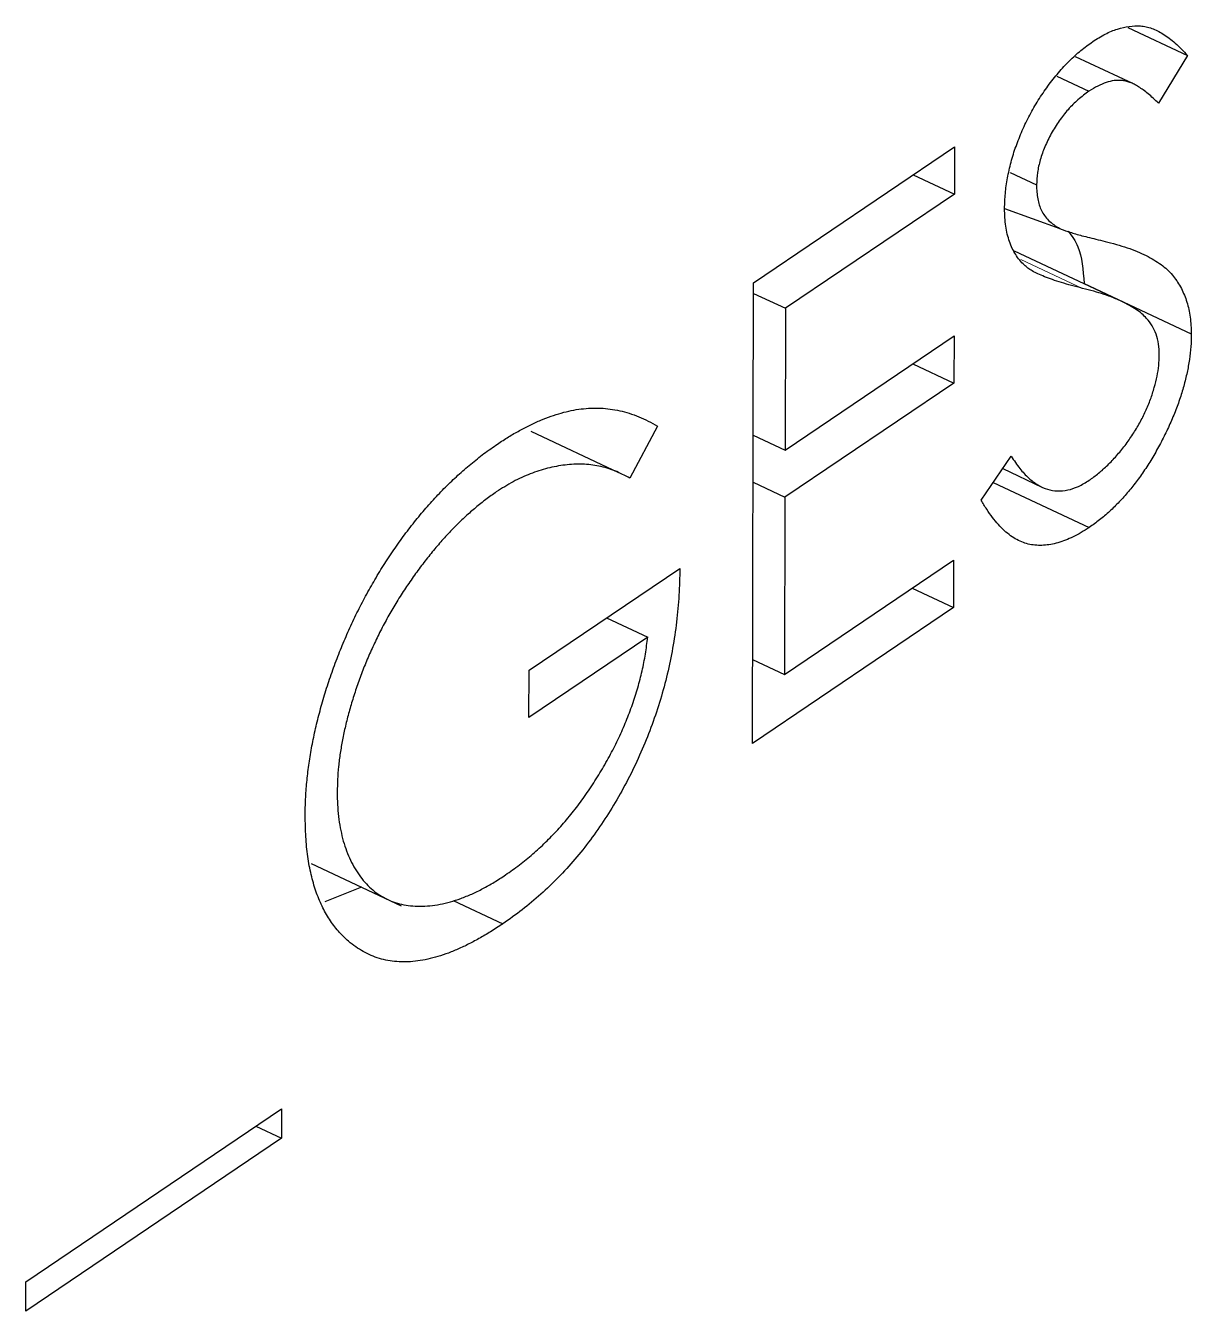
# Model space of a CAD drawing. Header units: millimetres. Extents: x -5 to 1672, y 0 to 1180.
# Drawn here: x 545.297 to 549.477, y 1101.662 to 1106.274 of the extents above; entities that cross this region are included whole.
import ezdxf

# ---------------------------------------------------------------- set-up
doc = ezdxf.new("R2010")
doc.units = ezdxf.units.MM
doc.header["$LTSCALE"] = 2

msp = doc.modelspace()

# ---------------------------------------------------------------- linework, layer by layer
at = {"color": 7, "linetype": 'Continuous', "lineweight": 25}
for p, q in [((549.2499413, 1106.2671579), (549.4631388, 1106.1669923)), ((549.2672021, 1106.0657791), (549.0614333, 1106.1624545)), ((549.4631388, 1106.1669923), (549.3591812, 1105.9952461)), ((548.9942459, 1106.0927049), (549.1100701, 1106.0382877)), ((547.9069603, 1105.3516357), (548.6279953, 1105.839202)), ((548.6279953, 1105.839202), (548.6275657, 1105.6697183)), ((548.4799314, 1105.7390807), (548.6275657, 1105.6697183)), ((548.8277438, 1105.7466782), (548.9221116, 1105.7023418)), ((548.6275657, 1105.6697183), (548.0212408, 1105.2597193)), ((548.8073839, 1105.6178229), (549.0058106, 1105.5457956)), ((549.227968, 1105.2843544), (548.8434073, 1105.4650309)), ((547.9027715, 1103.6991697), (547.9069603, 1105.3516357)), ((549.0924043, 1105.3484682), (549.476965, 1105.1677918)), ((547.9068635, 1105.3134567), (548.0212408, 1105.2597193)), ((548.0212408, 1105.2597193), (548.0199519, 1104.7512683)), ((548.0199519, 1104.7512683), (548.6262768, 1105.1612673)), ((548.6262768, 1105.1612673), (548.6258472, 1104.9917836)), ((548.4782129, 1105.0611459), (548.6258472, 1104.9917836)), ((548.6258472, 1104.9917836), (548.0195223, 1104.5817846)), ((547.4243568, 1104.6701642), (547.1098254, 1104.817939)), ((547.562115, 1104.8369021), (547.4634866, 1104.6499235)), ((547.9055746, 1104.8050057), (548.0199519, 1104.7512683)), ((548.7229375, 1104.5719974), (548.8312026, 1104.7288118)), ((548.8006784, 1104.6845996), (548.9411336, 1104.6186102)), ((547.905145, 1104.635522), (548.0195223, 1104.5817846)), ((548.7666574, 1104.6353226), (549.110705, 1104.4736802)), ((548.0195223, 1104.5817846), (548.0179112, 1103.9462208)), ((548.0179112, 1103.9462208), (548.6242361, 1104.3562198)), ((548.6242361, 1104.3562198), (548.6238065, 1104.1867361)), ((547.1018414, 1103.9612456), (547.6426176, 1104.3269204)), ((548.4761722, 1104.2560984), (548.6238065, 1104.1867361)), ((548.6238065, 1104.1867361), (547.9027715, 1103.6991697)), ((547.3798436, 1104.1492317), (547.5274779, 1104.0798693)), ((547.5274779, 1104.0798693), (547.1014118, 1103.791762)), ((547.9035339, 1103.9999582), (548.0179112, 1103.9462208)), ((547.1014118, 1103.791762), (547.1018414, 1103.9612456)), ((546.3197969, 1103.2683171), (546.6436937, 1103.1161421)), ((546.5008807, 1103.1832393), (546.3690628, 1103.1304763)), ((546.8291232, 1103.1350161), (547.0072595, 1103.0513231)), ((545.2967836, 1101.7677986), (546.2144645, 1102.3883376)), ((546.2144645, 1102.3883376), (546.214196, 1102.2824103)), ((546.1219245, 1102.3257618), (546.214196, 1102.2824103)), ((546.214196, 1102.2824103), (545.2965151, 1101.6618713)), ((545.2965151, 1101.6618713), (545.2967836, 1101.7677986))]:
    msp.add_line(p, q, dxfattribs=at)
at = {"color": 8, "linetype": 'Continuous', "lineweight": 18}
msp.add_line((548.8657816, 1105.4353807), (549.0870626, 1105.3314173), dxfattribs=at)
at = {"color": 7, "linetype": 'Continuous', "lineweight": 25}
for points, knots in [([(549.1233021, 1106.2164285), (549.1383628, 1106.2259421), (549.1683135, 1106.2448615), (549.2123451, 1106.2630424), (549.2547183, 1106.2725121), (549.2887884, 1106.2737806), (549.3154413, 1106.2700605), (549.3357592, 1106.2639946), (549.3563414, 1106.2551121), (549.3773544, 1106.2434646), (549.3984403, 1106.2285731), (549.4199137, 1106.21085), (549.4418257, 1106.1905266), (549.4559156, 1106.1749683), (549.4631388, 1106.1669923)], [0, 0, 0, 0, 0.107232799, 0.213251813, 0.318830447, 0.426793531, 0.483645951, 0.543603822, 0.60830765, 0.67712676, 0.750685636, 0.828713418, 0.912190348, 1, 1, 1, 1]), ([(548.8073839, 1105.6178229), (548.8079049, 1105.6356282), (548.8089357, 1105.6708583), (548.8170399, 1105.7267846), (548.8297517, 1105.7835432), (548.8475043, 1105.8409503), (548.8703459, 1105.8978564), (548.8967535, 1105.9537084), (548.928173, 1106.0068952), (548.9626283, 1106.0581021), (549.0003199, 1106.1054333), (549.0398, 1106.1486078), (549.0811267, 1106.1858896), (549.1091055, 1106.2061488), (549.1233021, 1106.2164285)], [0, 0, 0, 0, 0.0837853707, 0.1657798879, 0.2462800079, 0.3274609277, 0.408796954, 0.4897152412, 0.5713760321, 0.6555233211, 0.7410194828, 0.8265467605, 0.9119888517, 1, 1, 1, 1]), ([(549.3591812, 1105.9952461), (549.3529459, 1106.0014407), (549.3409383, 1106.0133701), (549.3227023, 1106.0291162), (549.3055122, 1106.0431401), (549.2885686, 1106.0539599), (549.2727724, 1106.063405), (549.257435, 1106.0702653), (549.2427783, 1106.0748596), (549.2242958, 1106.0778416), (549.2010651, 1106.0774776), (549.1718877, 1106.0707323), (549.1413819, 1106.057907), (549.1205938, 1106.0448817), (549.1100701, 1106.0382877)], [0, 0, 0, 0, 0.098469431, 0.189629101, 0.274184089, 0.352183161, 0.423198873, 0.488550946, 0.548473346, 0.601440164, 0.701198082, 0.799591802, 0.898545098, 1, 1, 1, 1]), ([(549.1100701, 1106.0382877), (549.0968643, 1106.0287868), (549.0713981, 1106.0104652), (549.0352164, 1105.9739708), (549.0026312, 1105.932998), (548.9746069, 1105.8875052), (548.9512503, 1105.8402642), (548.9343207, 1105.7926287), (548.9240849, 1105.7457472), (548.9227775, 1105.7169883), (548.9221116, 1105.7023418)], [0, 0, 0, 0, 0.1430730837, 0.2759029641, 0.4023708563, 0.5284136451, 0.6503563792, 0.7658950861, 0.8807741308, 1, 1, 1, 1]), ([(548.9221116, 1105.7023418), (548.9222327, 1105.6935857), (548.9224752, 1105.6760591), (548.9264168, 1105.6525889), (548.9314997, 1105.6299564), (548.9395935, 1105.6095431), (548.9507918, 1105.5909596), (548.965516, 1105.5740405), (548.9840754, 1105.5587579), (548.9983003, 1105.5502745), (549.0058106, 1105.5457956)], [0, 0, 0, 0, 0.107285214, 0.214745861, 0.32293856, 0.434116163, 0.553412311, 0.686072985, 0.834255992, 1, 1, 1, 1]), ([(548.8781839, 1105.414552), (548.872558, 1105.4204575), (548.8614939, 1105.4320715), (548.8469011, 1105.4520503), (548.8345111, 1105.4742249), (548.8248171, 1105.4990108), (548.8166673, 1105.5251894), (548.811214, 1105.5539531), (548.8078318, 1105.5847334), (548.8075333, 1105.6067844), (548.8073839, 1105.6178229)], [0, 0, 0, 0, 0.133506769, 0.2625589787, 0.3882644471, 0.5126673547, 0.63372227, 0.7553938601, 0.8775529451, 1, 1, 1, 1]), ([(549.0058106, 1105.5457956), (549.0086004, 1105.5444596), (549.0152282, 1105.5412855), (549.0273487, 1105.5369479), (549.0433573, 1105.5323122), (549.0628331, 1105.5263521), (549.0861376, 1105.51992), (549.1132741, 1105.5133021), (549.1439374, 1105.5054813), (549.1656971, 1105.5002312), (549.1772027, 1105.4974552)], [0, 0, 0, 0, 0.052594282, 0.124951974, 0.218093899, 0.333502411, 0.468789179, 0.624937586, 0.801683048, 1, 1, 1, 1]), ([(549.035512, 1105.536587), (549.0484906, 1105.5195432), (549.082767, 1105.4745307), (549.088711, 1105.3967794), (549.0924043, 1105.3484682)], [0, 0, 0, 0, 0.378645165, 1, 1, 1, 1]), ([(549.1772027, 1105.4974552), (549.1910421, 1105.4937854), (549.2178401, 1105.4866793), (549.2559647, 1105.4745575), (549.2905258, 1105.4608592), (549.3216455, 1105.4459039), (549.3496329, 1105.4301735), (549.3741755, 1105.4130399), (549.3955248, 1105.3949147), (549.4184918, 1105.3686987), (549.4419381, 1105.333282), (549.4620258, 1105.2840482), (549.4746325, 1105.2295114), (549.4761944, 1105.1881829), (549.476965, 1105.1677918)], [0, 0, 0, 0, 0.09697231, 0.187773439, 0.272396139, 0.351320997, 0.424334774, 0.491908784, 0.55423322, 0.611267658, 0.716347845, 0.814540086, 0.908495456, 1, 1, 1, 1]), ([(549.0870626, 1105.3314173), (549.0736458, 1105.334707), (549.0479941, 1105.3409967), (549.0121262, 1105.3518206), (548.9800538, 1105.3622039), (548.9519207, 1105.3725455), (548.9277393, 1105.382858), (548.9073179, 1105.3927556), (548.8911798, 1105.4032333), (548.8822108, 1105.4110448), (548.8781839, 1105.414552)], [0, 0, 0, 0, 0.1815353014, 0.3470816725, 0.4955678164, 0.6283573019, 0.74551967, 0.8458307508, 0.9307818074, 1, 1, 1, 1]), ([(549.3168391, 1105.2237504), (549.3111402, 1105.2293453), (549.299176, 1105.2410912), (549.2785962, 1105.2567012), (549.2544367, 1105.2708207), (549.2275298, 1105.2851753), (549.1968885, 1105.2975839), (549.1634793, 1105.3102797), (549.1264434, 1105.32134), (549.1004663, 1105.3279873), (549.0870626, 1105.3314173)], [0, 0, 0, 0, 0.090279215, 0.189529918, 0.299197872, 0.418925887, 0.548376285, 0.68813637, 0.839083502, 1, 1, 1, 1]), ([(549.3622607, 1105.0925415), (549.3617572, 1105.1059358), (549.3607336, 1105.1331644), (549.3515871, 1105.1681731), (549.3371377, 1105.1991684), (549.323776, 1105.2153496), (549.3168391, 1105.2237504)], [0, 0, 0, 0, 0.234723374, 0.477158319, 0.728556284, 1, 1, 1, 1]), ([(549.476965, 1105.1677918), (549.4766874, 1105.1528147), (549.4761378, 1105.1231515), (549.4705648, 1105.0763723), (549.4624537, 1105.0291137), (549.4502869, 1104.9808659), (549.4354619, 1104.9318415), (549.4166821, 1104.8821871), (549.3949323, 1104.8317504), (549.3700012, 1104.7813414), (549.3427354, 1104.732105), (549.3139305, 1104.6852295), (549.2835426, 1104.6418368), (549.2517352, 1104.6016872), (549.2185007, 1104.5646342), (549.1838501, 1104.5306397), (549.1477266, 1104.4997294), (549.1231833, 1104.4824602), (549.110705, 1104.4736802)], [0, 0, 0, 0, 0.061484255, 0.121774528, 0.18091956, 0.240256115, 0.300114444, 0.361145948, 0.423500582, 0.488669361, 0.553954105, 0.617581261, 0.680238427, 0.742187389, 0.804663212, 0.868258989, 0.933020257, 1, 1, 1, 1]), ([(549.1111346, 1104.6431639), (549.1223424, 1104.6511455), (549.144562, 1104.6669691), (549.1772896, 1104.6967731), (549.2090853, 1104.7300622), (549.2392968, 1104.7673746), (549.2675039, 1104.8068749), (549.2922565, 1104.8482846), (549.3136711, 1104.8903878), (549.3312092, 1104.9330635), (549.3446889, 1104.9753207), (549.355071, 1105.0163594), (549.3608746, 1105.0557125), (549.3617958, 1105.0801893), (549.3622607, 1105.0925415)], [0, 0, 0, 0, 0.091263605, 0.180930311, 0.27008822, 0.360156133, 0.448342532, 0.532665842, 0.613833704, 0.693981527, 0.772715977, 0.849335172, 0.923967327, 1, 1, 1, 1]), ([(546.9886186, 1104.7729482), (547.0018521, 1104.7816236), (547.0280926, 1104.7988259), (547.0671323, 1104.8214707), (547.1055628, 1104.8415077), (547.1434413, 1104.8590018), (547.1806367, 1104.8730945), (547.217257, 1104.8846233), (547.2533552, 1104.8936246), (547.2888163, 1104.8992271), (547.3238801, 1104.9020796), (547.3587415, 1104.9021748), (547.3932803, 1104.8990298), (547.4275561, 1104.8926065), (547.461787, 1104.8835605), (547.4954279, 1104.8706025), (547.5292965, 1104.8556937), (547.5510671, 1104.8432281), (547.562115, 1104.8369021)], [0, 0, 0, 0, 0.061616945, 0.122179161, 0.18221627, 0.241864129, 0.300960056, 0.359969068, 0.419032918, 0.478068687, 0.537992581, 0.59896023, 0.661321079, 0.725247569, 0.791220154, 0.858745972, 0.928317581, 1, 1, 1, 1]), ([(546.298926, 1103.4401215), (546.2991696, 1103.4596889), (546.2996538, 1103.498575), (546.304483, 1103.5590863), (546.311346, 1103.6199563), (546.3213636, 1103.6818971), (546.3339531, 1103.7445514), (546.3496285, 1103.808292), (546.3678548, 1103.8727883), (546.3890141, 1103.9379398), (546.4125417, 1104.00269), (546.4380598, 1104.0665866), (546.465927, 1104.1290228), (546.4956913, 1104.190245), (546.5277054, 1104.2499754), (546.561671, 1104.308365), (546.5976145, 1104.3654791), (546.6356473, 1104.4208762), (546.6752032, 1104.4742838), (546.7161868, 1104.5253696), (546.7585837, 1104.573355), (546.8020795, 1104.6191567), (546.8469997, 1104.661652), (546.8930209, 1104.7015613), (546.9403843, 1104.739603), (546.9723902, 1104.7617292), (546.9886186, 1104.7729482)], [0, 0, 0, 0, 0.04203938, 0.083544465, 0.124643057, 0.165303063, 0.206170747, 0.24697072, 0.288329266, 0.329986533, 0.371797473, 0.412737629, 0.453459281, 0.494001342, 0.534380668, 0.574951545, 0.615891702, 0.657249559, 0.699006607, 0.740486274, 0.782325156, 0.824567455, 0.867041244, 0.910499531, 0.954619176, 1, 1, 1, 1]), ([(548.8312026, 1104.7288118), (548.8411971, 1104.7138589), (548.8603463, 1104.6852097), (548.8923233, 1104.6506236), (548.9254837, 1104.6252723), (548.9600746, 1104.6096011), (548.9958832, 1104.6030616), (549.0331455, 1104.6064823), (549.0717337, 1104.6189941), (549.0980143, 1104.6351155), (549.1111346, 1104.6431639)], [0, 0, 0, 0, 0.159004299, 0.3046461, 0.438546905, 0.562322299, 0.677432543, 0.786897393, 0.893610889, 1, 1, 1, 1]), ([(547.4634866, 1104.6499235), (547.4457494, 1104.6595307), (547.4106978, 1104.6785159), (547.3535166, 1104.6952356), (547.2938307, 1104.7023221), (547.2319498, 1104.6990823), (547.1694114, 1104.687596), (547.107044, 1104.6673527), (547.0454902, 1104.6397152), (547.004531, 1104.6136909), (546.9843483, 1104.6008674)], [0, 0, 0, 0, 0.136144491, 0.269042539, 0.398516618, 0.527099539, 0.652282545, 0.771680405, 0.887494932, 1, 1, 1, 1]), ([(546.9843483, 1104.6008674), (546.9719621, 1104.5922969), (546.947222, 1104.5751781), (546.9104623, 1104.5453514), (546.8740824, 1104.5136036), (546.8381485, 1104.4789633), (546.8025918, 1104.4418126), (546.7675345, 1104.4017115), (546.7329128, 1104.3591856), (546.6990516, 1104.3142011), (546.6662168, 1104.2677344), (546.6351954, 1104.2198693), (546.6057922, 1104.1713356), (546.5785568, 1104.1217875), (546.5533336, 1104.0714018), (546.5295258, 1104.0203951), (546.5079653, 1103.9683761), (546.4884767, 1103.9159151), (546.4710776, 1103.8637138), (546.4557044, 1103.8121187), (546.4427808, 1103.7615526), (546.4325315, 1103.7121151), (546.4240557, 1103.663526), (546.4180591, 1103.6159656), (546.4146284, 1103.5694461), (546.4139792, 1103.5394093), (546.4136529, 1103.5243094)], [0, 0, 0, 0, 0.042841197, 0.085571284, 0.127718668, 0.170068387, 0.212787245, 0.255481593, 0.298877091, 0.342860572, 0.386527586, 0.429532376, 0.471886213, 0.513729302, 0.555081706, 0.596535237, 0.638120075, 0.679822212, 0.721331468, 0.761888364, 0.802199329, 0.841806293, 0.881060412, 0.920633226, 0.960101199, 1, 1, 1, 1]), ([(549.110705, 1104.4736802), (549.1010514, 1104.4673934), (549.0818659, 1104.4548989), (549.0534971, 1104.4399489), (549.0257062, 1104.4271458), (548.9988464, 1104.4184916), (548.9725677, 1104.4122584), (548.946986, 1104.4091649), (548.9220894, 1104.4093526), (548.8977371, 1104.4123488), (548.873993, 1104.4189438), (548.8510818, 1104.4298328), (548.8282478, 1104.4437773), (548.806169, 1104.4620337), (548.784396, 1104.483762), (548.7633605, 1104.5095952), (548.7426246, 1104.5390189), (548.7296224, 1104.5607992), (548.7229375, 1104.5719974)], [0, 0, 0, 0, 0.057208269, 0.11369606, 0.169177916, 0.224159217, 0.278719878, 0.333794217, 0.389241459, 0.445822073, 0.503704281, 0.564293892, 0.627975416, 0.69503826, 0.765372726, 0.839611443, 0.91753775, 1, 1, 1, 1]), ([(547.6426176, 1104.3269204), (547.6419146, 1104.2949099), (547.6405386, 1104.2322596), (547.6317575, 1104.1363129), (547.617731, 1104.0418147), (547.5986613, 1103.948812), (547.5740478, 1103.85708), (547.5441525, 1103.7667195), (547.5085008, 1103.6778628), (547.4683556, 1103.5908353), (547.423337, 1103.5069788), (547.3746577, 1103.427115), (547.3222399, 1103.3521246), (547.266133, 1103.2820121), (547.2065197, 1103.216592), (547.1432627, 1103.1560148), (547.0764473, 1103.1001679), (547.0306709, 1103.067851), (547.0072595, 1103.0513231)], [0, 0, 0, 0, 0.071272278, 0.139492722, 0.204635419, 0.26740574, 0.328445598, 0.388397163, 0.447733931, 0.507391621, 0.566767555, 0.625478338, 0.684066506, 0.743248446, 0.804033357, 0.866498751, 0.931723238, 1, 1, 1, 1]), ([(547.017675, 1103.2275594), (547.0342483, 1103.2392134), (547.0667926, 1103.2620979), (547.1146462, 1103.3012909), (547.1606165, 1103.3430502), (547.2045774, 1103.3884086), (547.2465781, 1103.4367483), (547.286772, 1103.4879629), (547.3248454, 1103.5427621), (547.3609093, 1103.5999405), (547.3941465, 1103.6589502), (547.4241397, 1103.7186553), (547.4504116, 1103.7785417), (547.4733514, 1103.8386246), (547.4923557, 1103.8988648), (547.5079827, 1103.9594075), (547.5199974, 1104.0201163), (547.5249669, 1104.0598118), (547.5274779, 1104.0798693)], [0, 0, 0, 0, 0.070630068, 0.138693613, 0.204917715, 0.269440883, 0.332636335, 0.395301694, 0.457763931, 0.52065702, 0.582851652, 0.643315198, 0.702580232, 0.760907539, 0.819489613, 0.878269076, 0.938491311, 1, 1, 1, 1]), ([(546.4136529, 1103.5243094), (546.4138902, 1103.5092599), (546.4143643, 1103.479202), (546.4177771, 1103.4361712), (546.4242111, 1103.3958566), (546.432852, 1103.3575611), (546.4436901, 1103.3212022), (546.4572292, 1103.2873102), (546.4732873, 1103.2557636), (546.4918938, 1103.2269643), (546.5123107, 1103.2004611), (546.535201, 1103.1779701), (546.5595267, 1103.1582834), (546.5861793, 1103.1428063), (546.6142992, 1103.1300614), (546.6447312, 1103.121495), (546.6768739, 1103.1161392), (546.7107774, 1103.1143691), (546.7460737, 1103.1161746), (546.7822724, 1103.121034), (546.8194919, 1103.1300452), (546.8575351, 1103.1426023), (546.8963552, 1103.1580591), (546.936153, 1103.1780268), (546.9766309, 1103.2003592), (547.0039245, 1103.2184468), (547.017675, 1103.2275594)], [0, 0, 0, 0, 0.038994203, 0.077881926, 0.116651567, 0.155416065, 0.194618293, 0.234261464, 0.274547108, 0.315667309, 0.357019556, 0.398082512, 0.439097864, 0.479833278, 0.521274132, 0.562840828, 0.605292061, 0.64840866, 0.691727292, 0.735148885, 0.778368925, 0.821660858, 0.865523699, 0.909731498, 0.954522565, 1, 1, 1, 1]), ([(546.4542168, 1102.9893037), (546.4417832, 1103.0010078), (546.4171223, 1103.0242216), (546.3854107, 1103.0666895), (546.3584074, 1103.1146045), (546.3365353, 1103.1684368), (546.3195008, 1103.2279235), (546.3073409, 1103.292999), (546.3002994, 1103.3639226), (546.2993874, 1103.4145224), (546.298926, 1103.4401215)], [0, 0, 0, 0, 0.1278956774, 0.2536684183, 0.3767384322, 0.4993444727, 0.6219993069, 0.7456985475, 0.8713451528, 1, 1, 1, 1]), ([(547.0072595, 1103.0513231), (546.9928311, 1103.0418349), (546.9643736, 1103.0231209), (546.922352, 1102.9984656), (546.8814944, 1102.9766257), (546.8418092, 1102.9585312), (546.8031478, 1102.9430942), (546.7657059, 1102.9314851), (546.7293389, 1102.9227625), (546.6939903, 1102.9169093), (546.6599832, 1102.914827), (546.6271646, 1102.9158758), (546.5953524, 1102.9198126), (546.5647648, 1102.9272252), (546.5352416, 1102.937795), (546.5069737, 1102.9517124), (546.4798023, 1102.9687689), (546.4627893, 1102.9824235), (546.4542168, 1102.9893037)], [0, 0, 0, 0, 0.069236524, 0.136556739, 0.202094157, 0.26646426, 0.329768823, 0.391878966, 0.453270593, 0.514114664, 0.57438951, 0.634141664, 0.693923287, 0.754152196, 0.814470164, 0.87566063, 0.937348011, 1, 1, 1, 1])]:
    msp.add_open_spline(points, degree=3, knots=knots, dxfattribs=at)

doc.saveas('drawing.dxf')
